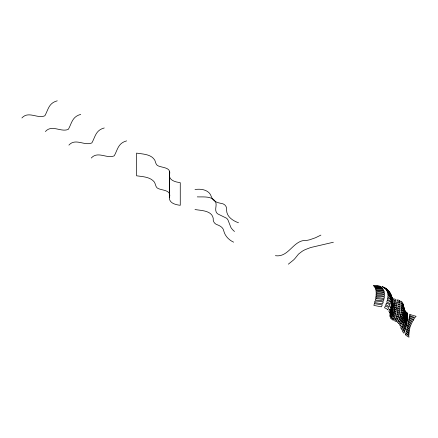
<?xml version="1.0" encoding="UTF-8"?>
<svg xmlns="http://www.w3.org/2000/svg" width="438" height="438" viewBox="0 0 438 438"><rect width="100%" height="100%" fill="white"/><g stroke="black" fill="none" stroke-linecap="round" stroke-linejoin="round"><path stroke-width="0.66" d="M169.38 197.784C171.882 190.18 163.171 190.568 158.507 188.69C155.49 187.771 155.769 184.234 154.335 182.022C150.179 176.788 142.607 176.7 136.547 175.786L136.547 153.114C142.766 154.11 151.176 154.072 154.806 160.204C155.671 162.334 155.901 165.225 158.507 166.018C163.171 167.896 171.882 167.508 169.38 175.112L169.38 197.784C169.216 203.341 175.966 204.781 180.264 205.312L180.264 182.641C175.966 182.109 169.216 180.67 169.38 175.112M403.108 310.427L403.097 309.042M392.3 308.286L392.213 309.54A6.701 3.871 0 0 0 393.083 311.38L393.264 310.159A6.855 3.958 0 0 1 392.328 308.286M394.337 308.363L394.353 307.087A8.88 5.13 0 0 0 396.472 308.204M403.847 311.944L403.743 313.274M392.377 300.32L391.939 297.55A7.046 4.61 -72.5 0 1 392.054 298.311L392.07 298.513M394.2 310.334L394.282 309.086M392.514 302.017L392.377 300.736M397.775 308.002L397.797 306.633L399.286 307.153A17.268 9.97 0 0 1 400.129 307.465L400.091 308.867A18.089 10.446 0 0 0 399.533 308.653L398.213 308.171A19.622 11.328 0 0 1 397.775 308.002M396.456 308.221L396.363 309.535A8.464 4.889 0 0 1 394.299 308.379M409.448 317.134L409.481 316.001A12.242 7.068 0 0 0 411.61 317.156C413.33 317.649 415.936 318.481 413.313 319.313M407.619 316.417L407.532 317.588M409.169 317.807L409.081 318.974A14.815 8.552 0 0 0 412.552 321.388L413.401 320.123M401.296 309.381L401.334 307.985A5.847 3.373 0 0 1 403.146 309.025M392.18 302.05L392.234 301.486A10.364 7.052 -66.2 0 0 391.977 300.254L392.169 306.244L391.709 303.299A8.848 5.793 -72.5 0 0 391.966 301.798L392.388 303.6L392.098 307.985M404.668 314.796L404.712 313.509M392.158 303.676L392.284 302.384M404.586 315.524L404.411 316.778A8.831 5.097 0 0 0 403.513 315.261M392.486 302.395L392.47 302.587A9.8 6.663 -66.2 0 1 392.41 303.917L392.448 302.434M394.112 311.029L393.959 312.239M407.559 318.267L407.417 319.466A19.376 11.185 0 0 1 406.179 317.112L406.075 315.891A15.686 9.056 0 0 0 407.532 318.273M408.829 319.663L408.687 320.857A16.326 9.428 0 0 0 411.561 323.359L412.284 322.083A14.815 8.552 0 0 1 408.807 319.669M392.141 302.423L392.092 304.279L391.911 302.412M392.021 308.034L392.256 306.272A10.742 7.304 -66.2 0 1 392.043 307.662L391.807 310.224L392.333 305.532A9.8 6.663 -66.2 0 0 392.393 304.202L392.322 304.706A10.742 7.304 -66.2 0 1 392.109 306.096L392.333 302.428M402.965 312.535L403.07 311.199A6.608 3.816 0 0 0 401.235 310.175L401.131 311.5A7.282 4.205 0 0 1 403.009 312.513M402.861 313.323L402.664 314.517A7.736 4.468 0 0 0 400.814 313.526L401.038 312.239M403.666 314.002L403.453 315.278M407.389 320.151L407.203 321.366A23.97 13.841 0 0 1 406.114 319.034L406.135 317.807M393.023 312.064L392.809 313.247M393.839 312.907L393.62 314.09M408.068 323.468A18.456 10.654 0 0 0 410.537 326.031L410.077 327.295A20.553 11.87 0 0 1 407.838 324.695L408.074 323.468M400.398 315.42L400.688 314.216M404.263 317.484L403.956 318.7M406.897 323.288L407.126 322.061A23.97 13.841 0 0 1 406.031 319.729L405.999 321.372A25.831 14.914 0 0 0 406.886 323.288M406.765 323.983L406.491 325.21M392.672 313.942L392.388 315.108M402.511 315.25L402.194 316.466A7.884 4.55 0 0 0 400.381 315.437M403.31 315.984L402.987 317.194M392.213 315.803L391.868 316.959A5.502 3.175 0 0 1 390.975 315.48L391.342 314.166A6.006 3.471 0 0 0 392.191 315.809M400.201 316.094L399.834 317.238M405.402 329.124L405.763 327.859A26.953 15.56 0 0 1 404.794 325.921L404.635 325.505L404.115 326.737A25.831 14.914 0 0 0 405.38 329.13M405.117 329.847L404.712 331.144M401.996 317.139L401.575 318.3A7.72 4.457 0 0 0 399.823 317.249M402.779 317.879L402.352 319.045M404.384 331.878L403.929 333.219A18.467 10.66 0 0 1 402.139 330.728L402.872 329.447A21.829 12.603 0 0 0 404.362 331.884M391.643 317.665L391.233 318.826A4.944 2.852 0 0 1 390.285 317.534L390.745 316.187A5.502 3.175 0 0 0 391.627 317.67M391.994 319.488L392.41 318.327M405.32 334.654L405.774 333.313A18.927 10.928 0 0 0 408.84 335.886L408.988 337.178A17.651 10.194 0 0 1 405.309 334.659M399.587 317.879L399.144 318.979A7.331 4.232 0 0 1 400.83 320.058M390.384 311.752L389.716 313.225A10.862 6.269 0 0 0 388.971 311.133M389.749 309.299L388.917 311.144M401.323 318.946L400.797 320.069M402.073 319.707L401.547 320.83M394.085 319.318L393.384 320.277A9.231 5.327 0 0 1 391.972 319.499M403.031 321.24L402.467 322.423M400.496 320.693L399.861 321.788A6.849 3.953 0 0 0 398.306 320.665M401.197 321.481L400.567 322.576L400.775 322.85A14.383 8.306 0 0 1 401.334 324.01L402.122 323.074M398.317 320.66L398.843 319.598A7.331 4.232 0 0 1 400.529 320.682M400.157 323.222L399.418 324.301L399.817 325.001A20.652 11.925 0 0 1 400.042 325.571L400.212 326.064L400.934 324.651A12.582 7.265 0 0 0 400.195 323.211M398.777 323.468L399.511 322.395A6.849 3.953 0 0 0 397.956 321.273L397.359 322.297A6.417 3.707 0 0 1 398.794 323.468M21.9 117.975C28.421 110.595 37.641 119.081 44.862 115.774C48.328 109.637 48.607 103.116 57.247 100.822M45.382 131.537C51.903 124.151 61.128 132.643 68.344 129.33C71.816 123.198 72.095 116.678 80.729 114.384M68.903 145.115C75.424 137.729 84.643 146.221 91.865 142.908C95.331 136.776 95.61 130.256 104.249 127.962M91.274 158.03C97.794 150.645 107.014 159.136 114.236 155.824C117.702 149.692 117.981 143.171 126.62 140.877M288.33 264.185L293.52 259.997A42.048 24.276 0 0 0 295.311 258.081L298.519 254.095L302.116 251.33A34.701 20.033 0 0 1 305.127 249.655L310.668 247.53L333.367 242.241M320.901 235.102L315.404 237.785L309.819 239.734A21.396 12.352 0 0 1 306.633 240.402C293.225 239.482 289.102 257.747 275.409 255.683M375.065 287.678L379.286 287.574L382.259 288.018A10.764 6.242 -74.6 0 1 383.015 288.894L379.872 288.412L375.355 288.489A11.881 3.624 -76.9 0 0 375.065 287.678M195.009 189.539C201.113 188.537 209.167 189.753 211.297 196.525C212.457 200.982 217.013 202.684 221.091 203.396C224.705 203.665 227.207 206.632 226.594 210.251C226.72 216.794 232.939 220.823 238.486 222.761M197.275 196.876C203.352 197.127 212.923 195.671 215.863 202.58C216.794 205.74 214.795 209.123 216.23 212.167A9.537 5.508 0 0 0 217.949 214.007L226.796 218.338L228.006 220.035L230.881 227.426A30.6 17.668 0 0 0 233.339 230.443L234.5 231.483M195.009 209.539C201.179 210.601 211.932 210.426 213.24 218.442C212.753 221.447 214.664 224.032 217.516 224.858C220.292 225.904 223.177 227.64 223.741 230.81C224.946 235.967 228.888 240.008 233.629 242.17M397.901 299.992C396.85 299.395 397.332 301.935 398.399 301.574A12.872 7.43 0 0 1 399.806 302.045M383.956 291.029L380.688 290.509L375.941 290.542A8.629 2.633 -76.9 0 1 376.028 291.604L380.929 291.631L384.29 292.19A6.888 3.991 -74.6 0 0 383.956 291.029M387.356 291.325L387.039 291.226A8.311 4.818 -74.6 0 0 386.497 290.202L387.099 290.394A5.82 3.362 0 0 1 388.873 291.401L389.65 292.343A8.886 5.82 -72.5 0 1 390.231 293.444L389.459 292.469A5.831 3.367 0 0 0 387.942 291.538M387.734 297.999L388.944 298.464A6.242 3.603 0 0 1 390.669 299.778L390.986 300.276A8.848 5.793 -72.5 0 1 390.729 301.777L390.521 301.448A6.455 3.728 0 0 0 388.67 299.992L387.46 299.521A8.503 4.928 -74.6 0 0 387.734 297.999M387.663 289.901L388.468 290.81A11.087 7.254 -72.5 0 1 389.262 291.779L388.479 290.837A5.82 3.362 0 0 0 386.71 289.83L386.108 289.638A10.764 6.242 -74.6 0 0 385.352 288.762L385.648 288.845A5.847 3.373 0 0 1 387.663 289.901M386.294 289.091L385.456 288.237A5.929 3.422 0 0 0 383.228 287.164A18.599 10.78 -74.6 0 0 382.434 286.77L382.04 286.616A6.094 3.515 0 0 1 384.181 287.607L385.467 288.598A17.876 11.7 -72.5 0 1 386.294 289.091M390.833 297.544L391.15 298.054M404.285 310.454L403.847 309.808L403.858 311.188A4.577 2.644 0 0 1 404.082 311.44L404.477 312.108A15.653 9.039 0 0 1 404.717 312.759L404.63 311.451A16.179 9.34 0 0 0 404.296 310.449M403.967 308.916C406.092 314.413 402.341 305.554 404.082 308.401A18.193 10.507 0 0 1 404.274 309.102L404.482 310.099A21.676 12.516 0 0 1 403.94 308.259L403.31 306.376L403.36 306.824A18.363 10.605 0 0 0 403.935 308.921M392.087 298.853L392.486 300.315M387.466 291.642L388.386 292.776A15.921 10.83 -66.2 0 1 388.605 293.011L387.46 290.372A17.876 11.7 -72.5 0 0 386.639 289.879L386.228 289.677L386.683 290.257A23.74 13.709 0 0 1 387.455 291.642M405.073 312.869L405.298 313.783A27.074 15.631 0 0 0 405.566 314.621L405.654 315.847A31.969 18.456 0 0 1 405.522 315.437L405.095 312.661L405.199 313.06A27.074 15.631 0 0 0 405.468 313.898L405.249 312.688A23.619 13.638 0 0 1 404.854 311.391L404.652 310.454L405.073 311.971A23.619 13.638 0 0 1 404.674 310.673L403.732 306.709A21.955 12.675 0 0 0 403.655 306.337L403.272 305.374L404.05 307.958M405.867 322.067L405.725 321.656L405.588 323.288A27.769 16.031 0 0 0 406.48 325.215M392.328 300.139L392.109 299.608A7.342 4.807 -72.5 0 1 392.048 301.005L392.404 302.072M405.068 312.529L404.723 310.788M404.11 308.199L404.186 308.971A21.676 12.516 0 0 0 404.696 310.783M402.511 303.682L402.139 302.204A3.947 2.278 0 0 0 400.688 301.032L400.923 302.559A4.457 2.573 0 0 1 402.549 303.676M402.642 304.53L402.883 305.987M399.56 300.523L399.795 302.05M393.784 300.041L393.499 298.711A12.461 7.194 0 0 0 395.328 299.274L395.941 299.439L395.985 300.862A12.264 7.079 0 0 1 393.751 300.063M402.96 306.814L403.086 308.237M393.198 303.485L393.072 302.165A6.356 3.668 0 0 1 391.561 300.501L391.419 298.585M394.31 305.034L394.364 306.337A8.88 5.13 0 0 0 396.483 307.46L396.5 306.102A9.587 5.535 0 0 1 394.271 305.056M393.297 304.202L393.351 305.51M396.363 303.145L396.089 301.656A12.264 7.079 0 0 1 393.861 300.851L394.09 302.16A10.857 6.269 0 0 0 396.374 303.129M391.211 298.47L391.413 300.446L390.608 296.646A12.713 8.645 -66.2 0 1 391.194 297.736L391.211 298.47A7.342 4.807 -72.5 0 1 391.096 299.455L390.641 298.793A6.198 3.581 0 0 0 389.048 297.637L387.838 297.172A6.794 3.937 -74.6 0 0 387.915 295.77L389.119 296.225A6.066 3.499 0 0 1 390.559 297.221M396.472 305.335L396.428 303.928A10.857 6.269 0 0 1 394.118 302.97L394.288 304.268A9.587 5.535 0 0 0 396.483 305.324M401.317 307.18L401.268 305.729A5.103 2.946 0 0 1 403.004 306.797M169.577 171.712L169.577 194.384M394.096 319.307A9.088 5.245 0 0 1 392.371 318.344M389.847 309.283A12.751 7.364 0 0 1 390.329 311.746M405.101 329.847A25.831 14.914 0 0 1 403.847 327.454L403.206 328.714A21.829 12.603 0 0 0 404.696 331.15M401.257 321.47A11.903 6.871 0 0 1 402.084 323.074M402.128 319.691A10.118 5.842 0 0 1 402.993 321.246M401.602 320.819A11.903 6.871 0 0 1 402.429 322.423M399.571 317.895A7.72 4.457 0 0 1 401.367 318.93M392.645 313.947A6.417 3.707 0 0 1 391.824 312.19L391.517 313.471A6.006 3.471 0 0 0 392.366 315.114M402.834 317.862A9.187 5.305 0 0 1 403.705 319.39L403.31 320.578A10.118 5.842 0 0 0 402.407 319.028M400.184 316.105A7.884 4.55 0 0 1 402.04 317.117M393.806 312.918A8.119 4.687 0 0 0 395.733 314.068L395.432 315.223A8.158 4.708 0 0 1 393.587 314.101M392.995 312.075A6.701 3.871 0 0 1 392.147 310.23L391.933 311.495A6.417 3.707 0 0 0 392.782 313.258M406.754 323.983A25.831 14.914 0 0 1 405.873 322.067M403.365 315.968A8.831 5.097 0 0 1 404.225 317.484M403.042 317.178A9.187 5.305 0 0 1 403.918 318.705M400.666 314.232A7.736 4.468 0 0 1 402.56 315.234M394.08 311.04A8.223 4.747 0 0 0 396.078 312.195L395.842 313.405A8.119 4.687 0 0 1 393.926 312.25M403.732 313.986A8.974 5.179 0 0 1 404.548 315.53M401.022 312.256A7.282 4.205 0 0 1 402.916 313.252M394.249 309.102A8.464 4.889 0 0 0 396.324 310.246L396.155 311.517A8.223 4.747 0 0 1 394.167 310.345M407.367 320.162A19.376 11.185 0 0 1 406.152 317.802M403.924 311.922A9.713 5.606 0 0 1 404.668 313.515M403.809 313.258A8.974 5.179 0 0 1 404.624 314.802M392.048 298.913A10.364 7.052 -66.2 0 1 392.229 299.838L391.813 296.838A7.566 4.949 -72.5 0 0 391.452 295.628L391.977 298.037A39.475 22.792 0 0 1 391.977 298.42M401.279 309.398A6.608 3.816 0 0 1 403.157 310.405M393.275 304.213A6.592 3.805 0 0 1 391.983 302.428M393.324 305.521A6.778 3.915 0 0 1 392.202 303.66M391.446 298.475A11.333 7.709 -66.2 0 1 391.835 299.565L391.84 302.346L391.506 300.506L391.868 301.711A6.592 3.805 0 0 0 393.176 303.496M413.417 320.101A14.23 8.213 0 0 1 409.13 317.824M407.592 316.428A13.063 7.545 0 0 1 405.845 313.997L406.053 315.207A15.686 9.056 0 0 0 407.504 317.594M401.301 307.197A5.847 3.373 0 0 1 403.135 308.221M413.335 319.297A13.961 8.059 0 0 1 409.415 317.145M402.681 304.519A4.457 2.573 0 0 0 401.049 303.414L401.197 304.903A5.103 2.946 0 0 1 402.933 305.97M397.896 300.003A10.266 5.929 0 0 1 399.576 300.506M390.767 310.651L391.276 309.277A23.345 13.479 0 0 0 391.298 308.609L390.778 306.633A15.133 9.904 -72.5 0 1 390.477 307.476L390.132 308.352A8.065 4.654 0 0 1 390.461 308.96L390.767 310.651M405.09 314.692L405.04 315.814A26.444 15.264 0 0 1 405.15 316.154L405.637 317.796L405.676 316.565A31.969 18.456 0 0 1 405.544 316.154L405.09 314.692M408.895 333.959L408.939 335.147A18.927 10.928 0 0 1 405.873 332.573L406.289 331.27A20.509 11.842 0 0 0 408.895 333.882L408.895 333.959M376.116 292.737L376.1 293.449L381.087 293.537L384.498 294.139L384.476 293.668A6.367 3.69 -74.6 0 0 384.372 292.858C381.92 292.442 377.791 291.451 376.116 292.737M392.355 307.071L392.344 307.553A6.855 3.958 0 0 0 393.275 309.469L393.39 308.215A6.877 3.969 0 0 1 392.36 306.332L392.355 307.071M407.433 313.843L407.433 313.98A11.35 6.554 0 0 1 405.27 311.5L404.772 310.345A10.326 5.962 0 0 0 407.4 312.907L407.433 313.843M409.782 315.207L409.782 315.349A12.242 7.068 0 0 0 411.912 316.504L414.972 317.545L416.1 316.313L410.614 314.698A11.383 6.57 0 0 1 409.76 314.26L409.782 315.207M393.406 306.627L393.39 307.503A6.877 3.969 0 0 1 392.36 305.62L392.229 304.377A6.778 3.915 0 0 0 393.379 306.233L393.406 306.627M391.972 306.047L391.922 306.934A12.746 8.667 -66.2 0 1 391.561 308.39L391.068 305.746A11.788 7.714 -72.5 0 0 391.523 304.136L391.972 306.047M407.57 314.626L407.537 315.754A13.063 7.545 0 0 1 405.763 313.334L405.402 312.146A11.35 6.554 0 0 0 407.548 314.632M390.466 314.446L390.044 316.543L389.951 316.006A23.148 13.364 0 0 1 389.93 315.65C389.634 314.457 390.942 311.818 390.466 314.446M390.745 313.624L390.789 314.375L391.32 310.668L390.745 313.624M391.742 297.555L391.736 297.939A11.333 7.709 -66.2 0 0 391.315 296.778L391.309 296.586A35.259 20.356 0 0 0 391.271 296.028L390.641 293.865A8.886 5.82 -72.5 0 1 391.216 294.96L391.742 297.555M409.015 333.077L409.015 333.159A20.509 11.842 0 0 1 406.409 330.548L406.771 329.283A21.714 12.538 0 0 0 409.087 331.905L409.015 333.077M391.654 310.564L391.38 312.272L391.534 309.88A12.746 8.667 -66.2 0 0 391.895 308.423L391.654 310.564M397.731 308.774L397.638 310.088A18.889 10.906 0 0 0 398.213 310.323L399.511 310.81A19.535 11.279 0 0 1 399.927 310.975L400.047 309.639A18.089 10.446 0 0 0 399.489 309.42L398.169 308.943A19.622 11.328 0 0 1 397.731 308.774M405.577 318.508L405.418 319.735L404.926 318.108A23.816 13.748 0 0 0 404.805 317.774L404.986 316.521A26.444 15.264 0 0 1 405.095 316.86L405.577 318.508M397.556 310.827L397.397 312.053A19.403 11.202 0 0 0 398.098 312.376L399.226 312.82A21.457 12.39 0 0 1 399.637 312.984L399.839 311.714A19.535 11.279 0 0 0 399.423 311.549L398.131 311.057A18.889 10.906 0 0 1 397.551 310.827M409.234 331.117L409.223 331.194A21.714 12.538 0 0 1 406.913 328.571L407.23 327.328A21.807 12.587 0 0 0 409.415 329.951L409.234 331.117M408.462 321.558L408.276 322.768A18.456 10.654 0 0 0 410.74 325.33L411.331 324.054A16.326 9.428 0 0 1 408.451 321.558M397.271 312.781L397.047 313.98A17.777 10.266 0 0 0 397.589 314.216L398.826 314.719A21.276 12.286 0 0 1 399.226 314.889L399.511 313.685A21.457 12.39 0 0 0 399.1 313.515L397.972 313.077A19.403 11.202 0 0 1 397.271 312.781M405.287 320.435L405.008 321.656L404.493 320.03A24.397 14.087 0 0 0 404.367 319.691L404.674 318.475A23.816 13.748 0 0 1 404.794 318.809L405.287 320.435M407.663 325.396L407.389 326.622A21.807 12.587 0 0 0 409.574 329.245L409.897 327.996A20.553 11.87 0 0 1 407.658 325.396M393.461 314.741L393.176 315.907A8.404 4.851 0 0 0 394.934 316.97L395.273 315.875A8.158 4.708 0 0 1 393.428 314.752M396.883 314.643L396.598 315.793A18.993 10.966 0 0 0 397.118 316.022L398.306 316.526A19.058 11.005 0 0 1 398.695 316.696L399.062 315.552A21.276 12.286 0 0 0 398.662 315.382L397.425 314.878A17.777 10.266 0 0 1 396.883 314.643M374.851 301.897L374.676 302.631L382.588 303.873L382.894 303.069A15.757 9.138 -74.6 0 0 383.234 302.078L379.888 301.349L375.054 300.994A14.038 4.287 -76.9 0 1 374.851 301.897M406.311 325.91L405.993 327.153A26.953 15.56 0 0 1 405.024 325.215L405.265 323.572L405.407 323.983A27.769 16.031 0 0 0 406.3 325.91M374.353 303.654L373.888 305.417L381.432 306.835L382.259 304.897L374.353 303.654M392.985 316.543L392.634 317.698A9.088 5.245 0 0 0 394.326 318.683L394.726 317.616A8.404 4.851 0 0 1 392.952 316.554M404.805 322.346C404.498 324.897 403.272 321.382 404.165 320.381A24.397 14.087 0 0 1 404.285 320.72L404.805 322.346M396.39 316.428L396.04 317.534A20.175 11.645 0 0 0 396.417 317.703L397.551 318.202A17.142 9.899 0 0 1 398.043 318.426L398.492 317.331A19.058 11.005 0 0 0 398.104 317.161L396.916 316.658A18.993 10.966 0 0 1 396.39 316.428M395.799 318.147L395.383 319.225L396.576 319.762A15.352 8.864 0 0 1 397.277 320.101L397.803 319.039A17.142 9.899 0 0 0 397.31 318.815L396.171 318.316A20.175 11.645 0 0 1 395.799 318.147M386.108 304.027L385.801 304.826L387.225 305.428A7.035 4.062 0 0 1 389.081 306.967L389.42 306.091A15.133 9.904 -72.5 0 0 389.721 305.242A6.745 3.893 0 0 0 387.904 303.633L386.447 303.036A15.757 9.138 -74.6 0 1 386.102 304.027M404.126 324.257C402.878 328.286 402.615 318.459 404.126 324.257M385.363 305.872L384.531 307.81L385.927 308.401A7.561 4.364 0 0 1 387.811 309.852L388.637 308.007A7.035 4.062 0 0 0 386.792 306.469L385.363 305.872M395.098 319.822L394.622 320.873L395.519 321.284A12.488 7.211 0 0 1 396.39 321.727L396.992 320.698A15.352 8.864 0 0 0 396.291 320.359L395.098 319.822M403.267 326.179L402.631 327.432A32.456 18.735 0 0 1 402.456 327.005C401.252 325.127 402.725 322.74 403.267 326.179M402.215 328.128L401.471 329.414A28.716 16.578 0 0 1 401.038 328.39C400.036 326.781 401.947 325.084 402.04 327.701A32.456 18.735 0 0 0 402.215 328.128M373.915 285.68L373.433 285.724L373.729 285.992A16.989 5.19 -76.9 0 1 373.932 286.238L377.78 286.118L380.545 286.529A18.599 10.78 -74.6 0 0 379.751 286.129L377.2 285.631L373.915 285.68M374.895 286.529L374.348 286.578A14.574 4.451 -76.9 0 1 374.736 287.246L378.958 287.142L381.931 287.585A14.438 8.371 -74.6 0 0 380.961 286.868L374.895 286.529M376.242 288.96L375.596 289.003A9.921 3.028 -76.9 0 1 375.782 289.945L380.523 289.918L383.798 290.438A8.311 4.818 -74.6 0 0 383.255 289.414L380.113 288.927L376.242 288.96M376.822 294.161L376.105 294.183A7.983 2.436 -76.9 0 1 376.001 295.464L381.005 295.634L384.433 296.274A6.794 3.937 -74.6 0 0 384.504 294.873L381.093 294.276L376.822 294.161M376.653 296.258L375.93 296.269A9.05 2.765 -76.9 0 1 375.733 297.659L380.688 297.917L384.088 298.601A8.503 4.928 -74.6 0 0 384.361 297.079L380.934 296.433L376.653 296.258M376.291 298.541L375.58 298.535A11.3 3.449 -76.9 0 1 375.289 300.046L380.129 300.402L383.474 301.13A11.799 6.844 -74.6 0 0 383.934 299.477L376.291 298.541M397.89 302.242C397.14 302.477 397.857 304.3 399.051 304.038A13.797 7.966 0 0 1 400.036 304.388L399.894 302.893A12.872 7.43 0 0 0 398.487 302.423L397.89 302.242M385.133 288.368L384.838 288.275A14.438 8.371 -74.6 0 0 383.869 287.563A5.929 3.422 0 0 1 386.102 288.631L386.94 289.485A14.295 9.357 -72.5 0 1 387.953 290.323L387.148 289.419A5.847 3.373 0 0 0 385.133 288.363M387.619 291.96L387.301 291.861A6.888 3.991 -74.6 0 1 387.635 293.022L388.555 293.345A5.946 3.433 0 0 1 390.253 294.456L390.849 295.283A7.566 4.949 -72.5 0 0 390.488 294.079L389.886 293.257A5.875 3.389 0 0 0 388.205 292.173L387.619 291.96M388.101 293.827L387.772 293.723A6.367 3.69 -74.6 0 1 387.876 294.5L387.898 295.009L389.103 295.464A6.066 3.499 0 0 1 390.691 296.619L391.139 297.293L391.101 296.745A7.046 4.61 -72.5 0 0 390.992 295.989L390.296 293.241A11.087 7.254 -72.5 0 0 389.502 292.272L390.236 294.172A34.985 20.197 0 0 1 390.362 294.889L390.384 295.07A12.713 8.645 -66.2 0 1 390.97 296.154L390.389 295.157A5.946 3.433 0 0 0 388.692 294.051L388.101 293.827M398.657 304.717C396.981 303.802 397.786 306.759 399.281 306.354A17.268 9.97 0 0 1 400.129 306.666L400.08 305.215A13.797 7.966 0 0 0 399.095 304.864L398.657 304.717M387.57 300.523L387.241 300.413A11.799 6.844 -74.6 0 1 386.776 302.067L388.227 302.669A6.745 3.893 0 0 1 390.05 304.279A11.788 7.714 -72.5 0 0 390.51 302.669L390.302 302.346A6.433 3.712 0 0 0 388.709 301.01L387.57 300.523M388.32 293.553L390.001 296.827L389.179 294.407A15.921 10.83 -66.2 0 0 388.966 294.172L388.32 293.553M388.145 291.018L388.035 290.865A14.295 9.357 -72.5 0 1 389.048 291.708L389.93 294.506A14.547 9.893 -66.2 0 0 389.174 293.504L389.081 293.17A28.432 16.414 0 0 0 388.747 292.157L388.145 291.018M403.108 304.678L402.681 303.101L403.601 306.452L403.108 304.678M390.378 297.424L389.557 295.009A14.547 9.893 -66.2 0 1 390.313 296.011L390.8 298.601L390.378 297.424M390.296 296.849L390.258 296.778A6.077 3.509 0 0 0 392.24 298.086L392.525 299.417A6.148 3.548 0 0 1 390.784 297.911L390.296 296.849M391.014 298.689L390.986 298.612A6.148 3.548 0 0 0 392.711 300.129L392.924 301.454A6.356 3.668 0 0 1 391.413 299.789L391.014 298.689"/></g></svg>
